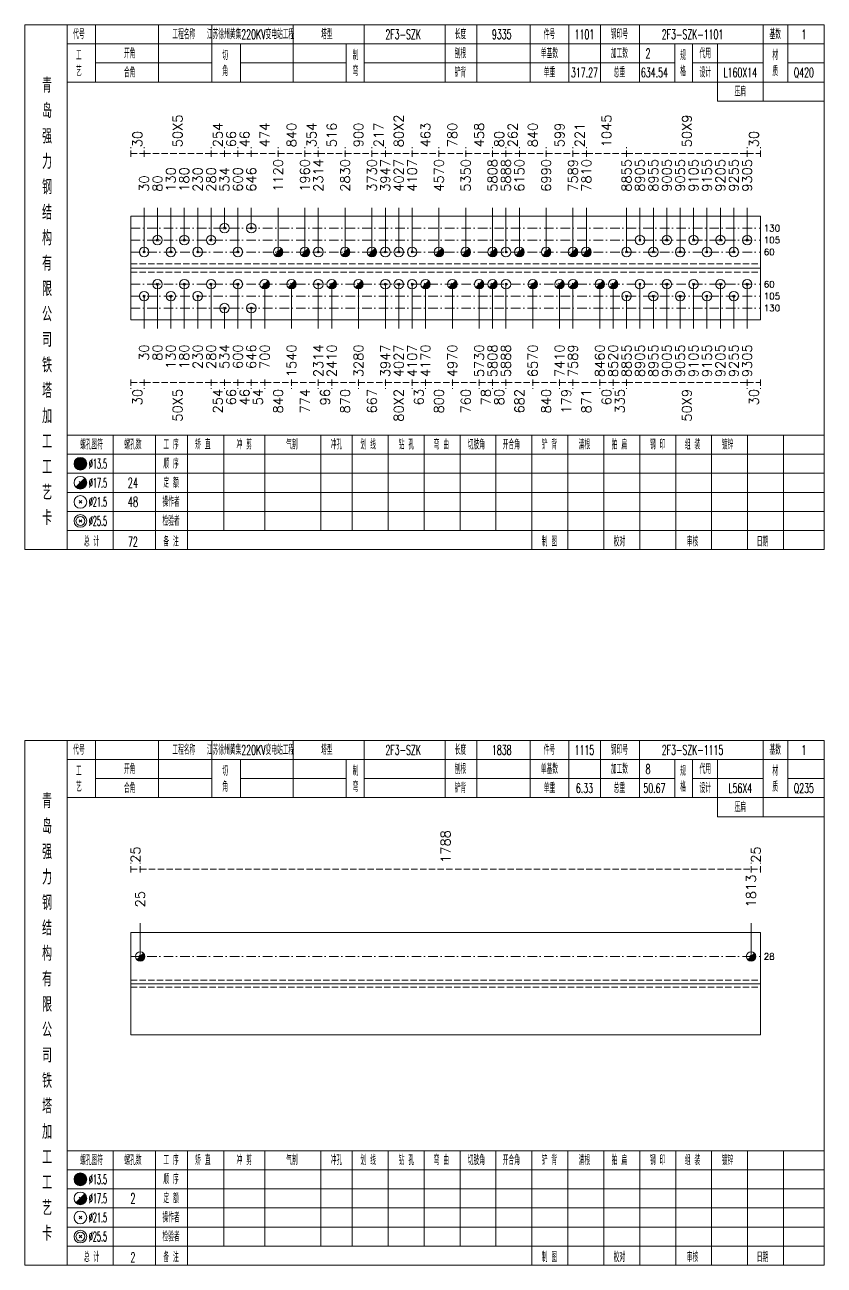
# Model space of a CAD drawing. Extents: x 0 to 4623, y -1159 to 4890.
# Drawn here: x 11.8 to 263.2, y -933.5 to -543.5 of the extents above; entities that cross this region are included whole.
import ezdxf
from ezdxf.enums import TextEntityAlignment as Align

# ---------------------------------------------------------------- set-up
doc = ezdxf.new("R2010")
doc.units = 0
doc.header["$MEASUREMENT"] = 0
doc.linetypes.add('一点画线', pattern=[5.2, 3, -1, 0.2, -1])
doc.linetypes.add('虚线', pattern=[2.75, 2, -0.75])
doc.layers.get('0').update_dxf_attribs({"linetype": 'CONTINUOUS', "lineweight": 25})
for name, color, linetype, lineweight in [('1', 7, 'CONTINUOUS', 25), ('4', 7, 'CONTINUOUS', 25), ('5', 7, 'CONTINUOUS', 25)]:
    doc.layers.add(name, color=color, linetype=linetype, lineweight=lineweight)
doc.styles.get("Standard").update_dxf_attribs({"font": 'simplex.shx', "width": 0.7, "height": 3, "bigfont": 'gbhzfs.shx'})

# ---------------------------------------------------------------- blocks, each defined once
blk = doc.blocks.new('孔17.5')
at = {"layer": '5', "color": 7, "linetype": 'Continuous', "lineweight": 13}
for p, q in [((-0.707, -0.707), (0.707, 0.707)), ((-0.2, 0.2), (0.2, -0.2))]:
    blk.add_line(p, q, dxfattribs=at)
blk.add_circle((0, 0), 1, dxfattribs=at)
for radius in [0.9, 0.8, 0.7, 0.6, 0.5, 0.4, 0.3, 0.2, 0.1]:
    blk.add_arc((0, 0), radius, 225, 45, dxfattribs=at)
blk = doc.blocks.new('孔21.5')
at = {"layer": '5', "color": 7, "linetype": 'Continuous', "lineweight": 13}
for p, q in [((-0.2, -0.2), (0.2, 0.2)), ((-0.2, 0.2), (0.2, -0.2))]:
    blk.add_line(p, q, dxfattribs=at)
blk.add_circle((0, 0), 1, dxfattribs=at)

msp = doc.modelspace()

# ---------------------------------------------------------------- linework, layer by layer
at = {"color": 8, "linetype": '虚线', "lineweight": 9}
for p, q in [((45.109, -585.011), (45.109, -582.011)), ((45.109, -584.011), (49.324, -584.011)), ((49.324, -585.011), (49.324, -582.011)), ((49.324, -585.011), (49.324, -582.011)), ((49.324, -584.011), (70.399, -584.011)), ((70.399, -585.011), (70.399, -582.011)), ((70.399, -585.011), (70.399, -582.011)), ((70.399, -584.011), (74.614, -584.011)), ((74.614, -585.011), (74.614, -582.011)), ((74.614, -585.011), (74.614, -582.011)), ((74.614, -584.011), (78.828, -584.011)), ((78.828, -585.011), (78.828, -582.011)), ((78.828, -585.011), (78.828, -582.011)), ((78.828, -584.011), (83.043, -584.011)), ((83.043, -585.011), (83.043, -582.011)), ((83.043, -585.011), (83.043, -582.011)), ((83.043, -584.011), (91.473, -584.011)), ((91.473, -585.011), (91.473, -582.011)), ((91.473, -585.011), (91.473, -582.011)), ((91.473, -584.011), (99.903, -584.011)), ((99.903, -585.011), (99.903, -582.011)), ((99.903, -585.011), (99.903, -582.011)), ((99.903, -584.011), (104.118, -584.011)), ((104.118, -585.011), (104.118, -582.011)), ((104.118, -585.011), (104.118, -582.011)), ((104.118, -584.011), (112.548, -584.011)), ((112.548, -585.011), (112.548, -582.011)), ((112.548, -585.011), (112.548, -582.011)), ((112.548, -584.011), (120.977, -584.011)), ((120.977, -585.011), (120.977, -582.011)), ((120.977, -585.011), (120.977, -582.011)), ((120.977, -584.011), (125.192, -584.011)), ((125.192, -585.011), (125.192, -582.011)), ((125.192, -585.011), (125.192, -582.011)), ((125.192, -584.011), (133.622, -584.011)), ((133.622, -585.011), (133.622, -582.011)), ((133.622, -585.011), (133.622, -582.011)), ((133.622, -584.011), (142.052, -584.011)), ((142.052, -585.011), (142.052, -582.011)), ((142.052, -585.011), (142.052, -582.011)), ((142.052, -584.011), (150.482, -584.011)), ((150.482, -585.011), (150.482, -582.011)), ((150.482, -585.011), (150.482, -582.011)), ((150.482, -584.011), (158.911, -584.011)), ((158.911, -585.011), (158.911, -582.011)), ((158.911, -585.011), (158.911, -582.011)), ((158.911, -584.011), (163.126, -584.011)), ((163.126, -585.011), (163.126, -582.011)), ((163.126, -585.011), (163.126, -582.011)), ((163.126, -584.011), (167.341, -584.011)), ((167.341, -585.011), (167.341, -582.011)), ((167.341, -585.011), (167.341, -582.011)), ((167.341, -584.011), (175.771, -584.011)), ((175.771, -585.011), (175.771, -582.011)), ((175.771, -585.011), (175.771, -582.011)), ((175.771, -584.011), (184.201, -584.011)), ((184.201, -585.011), (184.201, -582.011)), ((184.201, -585.011), (184.201, -582.011)), ((184.201, -584.011), (188.416, -584.011)), ((188.416, -585.011), (188.416, -582.011)), ((188.416, -585.011), (188.416, -582.011)), ((188.416, -584.011), (201.06, -584.011)), ((201.06, -585.011), (201.06, -582.011)), ((201.06, -585.011), (201.06, -582.011)), ((201.06, -584.011), (238.994, -584.011)), ((238.994, -585.011), (238.994, -582.011)), ((238.994, -585.011), (238.994, -582.011)), ((238.994, -584.011), (243.209, -584.011)), ((243.209, -585.011), (243.209, -582.011)), ((45.109, -655.011), (45.109, -658.011)), ((49.324, -655.011), (49.324, -658.011)), ((49.324, -655.011), (49.324, -658.011)), ((70.399, -655.011), (70.399, -658.011)), ((70.399, -655.011), (70.399, -658.011)), ((74.614, -655.011), (74.614, -658.011)), ((74.614, -655.011), (74.614, -658.011)), ((78.828, -655.011), (78.828, -658.011)), ((78.828, -655.011), (78.828, -658.011)), ((83.043, -655.011), (83.043, -658.011)), ((83.043, -655.011), (83.043, -658.011)), ((87.258, -655.011), (87.258, -658.011)), ((87.258, -655.011), (87.258, -658.011)), ((95.688, -655.011), (95.688, -658.011)), ((95.688, -655.011), (95.688, -658.011)), ((104.118, -655.011), (104.118, -658.011)), ((104.118, -655.011), (104.118, -658.011)), ((108.333, -655.011), (108.333, -658.011)), ((108.333, -655.011), (108.333, -658.011)), ((116.762, -655.011), (116.762, -658.011)), ((116.762, -655.011), (116.762, -658.011)), ((125.192, -655.011), (125.192, -658.011)), ((125.192, -655.011), (125.192, -658.011)), ((133.622, -655.011), (133.622, -658.011)), ((133.622, -655.011), (133.622, -658.011)), ((137.837, -655.011), (137.837, -658.011)), ((137.837, -655.011), (137.837, -658.011)), ((146.267, -655.011), (146.267, -658.011)), ((146.267, -655.011), (146.267, -658.011)), ((154.696, -655.011), (154.696, -658.011)), ((154.696, -655.011), (154.696, -658.011)), ((158.911, -655.011), (158.911, -658.011)), ((158.911, -655.011), (158.911, -658.011)), ((163.126, -655.011), (163.126, -658.011)), ((163.126, -655.011), (163.126, -658.011)), ((171.556, -655.011), (171.556, -658.011)), ((171.556, -655.011), (171.556, -658.011)), ((179.986, -655.011), (179.986, -658.011)), ((179.986, -655.011), (179.986, -658.011)), ((184.201, -655.011), (184.201, -658.011)), ((184.201, -655.011), (184.201, -658.011)), ((192.631, -655.011), (192.631, -658.011)), ((192.631, -655.011), (192.631, -658.011)), ((196.845, -655.011), (196.845, -658.011)), ((196.845, -655.011), (196.845, -658.011)), ((201.06, -655.011), (201.06, -658.011)), ((201.06, -655.011), (201.06, -658.011)), ((238.994, -655.011), (238.994, -658.011)), ((238.994, -655.011), (238.994, -658.011)), ((243.209, -655.011), (243.209, -658.011)), ((45.109, -656.011), (49.324, -656.011)), ((49.324, -656.011), (70.399, -656.011)), ((70.399, -656.011), (74.614, -656.011)), ((74.614, -656.011), (78.828, -656.011)), ((78.828, -656.011), (83.043, -656.011)), ((83.043, -656.011), (87.258, -656.011)), ((87.258, -656.011), (95.688, -656.011)), ((95.688, -656.011), (104.118, -656.011)), ((104.118, -656.011), (108.333, -656.011)), ((108.333, -656.011), (116.762, -656.011)), ((116.762, -656.011), (125.192, -656.011)), ((125.192, -656.011), (133.622, -656.011)), ((133.622, -656.011), (137.837, -656.011)), ((137.837, -656.011), (146.267, -656.011)), ((146.267, -656.011), (154.696, -656.011)), ((154.696, -656.011), (158.911, -656.011)), ((158.911, -656.011), (163.126, -656.011)), ((163.126, -656.011), (171.556, -656.011)), ((171.556, -656.011), (179.986, -656.011)), ((179.986, -656.011), (184.201, -656.011)), ((184.201, -656.011), (192.631, -656.011)), ((192.631, -656.011), (196.845, -656.011)), ((196.845, -656.011), (201.06, -656.011)), ((201.06, -656.011), (238.994, -656.011)), ((238.994, -656.011), (243.209, -656.011)), ((45.109, -810.011), (45.109, -807.011)), ((48.109, -810.011), (48.109, -807.011)), ((48.109, -810.011), (48.109, -807.011)), ((240.209, -810.011), (240.209, -807.011)), ((240.209, -810.011), (240.209, -807.011)), ((243.209, -810.011), (243.209, -807.011)), ((45.109, -809.011), (48.109, -809.011)), ((48.109, -809.011), (240.209, -809.011)), ((240.209, -809.011), (243.209, -809.011))]:
    msp.add_line(p, q, dxfattribs=at)
at = {"color": 7, "linetype": 'Continuous', "lineweight": 18}
for p, q in [((45.109, -603.698), (45.109, -636.323)), ((45.109, -603.698), (243.209, -603.698)), ((243.209, -603.698), (243.209, -636.323)), ((45.109, -620.011), (243.209, -620.011)), ((45.109, -828.939), (45.109, -861.082)), ((45.109, -828.939), (243.209, -828.939)), ((243.209, -828.939), (243.209, -861.082)), ((45.109, -845.011), (243.209, -845.011))]:
    msp.add_line(p, q, dxfattribs=at)
at = {"color": 7, "linetype": 'Continuous', "lineweight": 13}
for p, q in [((49.324, -614.948), (49.324, -601.011)), ((53.539, -611.198), (53.539, -601.011)), ((57.754, -614.948), (57.754, -601.011)), ((61.969, -611.198), (61.969, -601.011)), ((66.184, -614.948), (66.184, -601.011)), ((70.399, -611.198), (70.399, -601.011)), ((74.614, -607.448), (74.614, -601.011)), ((78.828, -614.948), (78.828, -601.011)), ((83.043, -607.448), (83.043, -601.011)), ((91.473, -614.948), (91.473, -601.011)), ((99.903, -614.948), (99.903, -601.011)), ((104.118, -614.948), (104.118, -601.011)), ((112.548, -614.948), (112.548, -601.011)), ((120.977, -614.948), (120.977, -601.011)), ((125.192, -614.948), (125.192, -601.011)), ((129.407, -614.948), (129.407, -601.011)), ((133.622, -614.948), (133.622, -601.011)), ((142.052, -614.948), (142.052, -601.011)), ((150.482, -614.948), (150.482, -601.011)), ((158.911, -614.948), (158.911, -601.011)), ((163.126, -614.948), (163.126, -601.011)), ((167.341, -614.948), (167.341, -601.011)), ((175.771, -614.948), (175.771, -601.011)), ((184.201, -614.948), (184.201, -601.011)), ((188.416, -614.948), (188.416, -601.011)), ((201.06, -614.948), (201.06, -601.011)), ((205.275, -611.198), (205.275, -601.011)), ((209.49, -614.948), (209.49, -601.011)), ((213.705, -611.198), (213.705, -601.011)), ((217.92, -614.948), (217.92, -601.011)), ((222.135, -611.198), (222.135, -601.011)), ((226.35, -614.948), (226.35, -601.011)), ((230.565, -611.198), (230.565, -601.011)), ((234.779, -614.948), (234.779, -601.011)), ((238.994, -611.198), (238.994, -601.011)), ((53.539, -625.073), (53.539, -639.011)), ((61.969, -625.073), (61.969, -639.011)), ((70.399, -625.073), (70.399, -639.011)), ((78.828, -625.073), (78.828, -639.011)), ((87.258, -625.073), (87.258, -639.011)), ((95.688, -625.073), (95.688, -639.011)), ((104.118, -625.073), (104.118, -639.011)), ((108.333, -625.073), (108.333, -639.011)), ((116.762, -625.073), (116.762, -639.011)), ((125.192, -625.073), (125.192, -639.011)), ((129.407, -625.073), (129.407, -639.011)), ((133.622, -625.073), (133.622, -639.011)), ((137.837, -625.073), (137.837, -639.011)), ((146.267, -625.073), (146.267, -639.011)), ((154.696, -625.073), (154.696, -639.011)), ((158.911, -625.073), (158.911, -639.011)), ((163.126, -625.073), (163.126, -639.011)), ((171.556, -625.073), (171.556, -639.011)), ((179.986, -625.073), (179.986, -639.011)), ((184.201, -625.073), (184.201, -639.011)), ((192.631, -625.073), (192.631, -639.011)), ((196.845, -625.073), (196.845, -639.011)), ((205.275, -625.073), (205.275, -639.011)), ((213.705, -625.073), (213.705, -639.011)), ((222.135, -625.073), (222.135, -639.011)), ((230.565, -625.073), (230.565, -639.011)), ((238.994, -625.073), (238.994, -639.011)), ((49.324, -628.823), (49.324, -639.011)), ((57.754, -628.823), (57.754, -639.011)), ((66.184, -628.823), (66.184, -639.011)), ((201.06, -628.823), (201.06, -639.011)), ((209.49, -628.823), (209.49, -639.011)), ((217.92, -628.823), (217.92, -639.011)), ((226.35, -628.823), (226.35, -639.011)), ((234.779, -628.823), (234.779, -639.011)), ((74.614, -632.573), (74.614, -639.011)), ((83.043, -632.573), (83.043, -639.011)), ((48.109, -836.439), (48.109, -826.011)), ((240.209, -836.439), (240.209, -826.011))]:
    msp.add_line(p, q, dxfattribs=at)
at = {"color": 3, "linetype": '一点画线', "lineweight": 13}
for p, q in [((45.109, -607.448), (243.209, -607.448)), ((45.109, -611.198), (243.209, -611.198)), ((45.109, -614.948), (243.209, -614.948)), ((45.109, -625.073), (243.209, -625.073)), ((45.109, -628.823), (243.209, -628.823)), ((45.109, -632.573), (243.209, -632.573)), ((45.109, -836.439), (243.209, -836.439))]:
    msp.add_line(p, q, dxfattribs=at)
at = {"color": 1, "linetype": '虚线', "lineweight": 18}
for p, q in [((45.109, -618.698), (243.209, -618.698)), ((45.109, -621.323), (243.209, -621.323)), ((45.109, -843.939), (243.209, -843.939)), ((45.109, -846.082), (243.209, -846.082))]:
    msp.add_line(p, q, dxfattribs=at)
at = {"layer": '1', "color": 7, "linetype": 'Continuous', "lineweight": 18}
for p, q in [((45.109, -636.323), (243.209, -636.323)), ((45.109, -861.082), (243.209, -861.082))]:
    msp.add_line(p, q, dxfattribs=at)
at = {"layer": '4', "color": 1, "linetype": 'Continuous', "lineweight": 18}
for p, q in [((25.109, -708.511), (25.109, -543.511)), ((34.009, -561.511), (34.009, -543.511)), ((53.809, -561.511), (53.809, -543.511)), ((70.609, -561.511), (70.609, -543.511)), ((96.209, -561.511), (96.209, -543.511)), ((118.509, -561.511), (118.509, -543.511)), ((144.009, -561.511), (144.009, -543.511)), ((154.009, -561.511), (154.009, -543.511)), ((170.709, -561.511), (170.709, -543.511)), ((182.909, -561.511), (182.909, -543.511)), ((192.909, -561.511), (192.909, -543.511)), ((205.109, -561.511), (205.109, -543.511)), ((244.009, -567.511), (244.009, -543.511)), ((251.809, -561.511), (251.809, -543.511)), ((25.109, -549.511), (263.209, -549.511)), ((79.609, -561.511), (79.609, -549.511)), ((112.909, -561.511), (112.909, -549.511)), ((216.209, -561.511), (216.209, -549.511)), ((221.809, -561.511), (221.809, -549.511)), ((229.609, -567.511), (229.609, -549.511)), ((34.009, -555.511), (70.609, -555.511)), ((79.609, -555.511), (112.909, -555.511)), ((118.509, -555.511), (216.209, -555.511)), ((221.809, -555.511), (244.009, -555.511)), ((251.809, -555.511), (263.209, -555.511)), ((25.109, -561.511), (263.209, -561.511)), ((229.609, -567.511), (263.209, -567.511)), ((25.109, -672.511), (263.209, -672.511)), ((39.609, -708.511), (39.609, -672.511)), ((52.909, -708.511), (52.909, -672.511)), ((63.009, -708.511), (63.009, -672.511)), ((74.409, -702.511), (74.409, -672.511)), ((87.309, -702.511), (87.309, -672.511)), ((104.909, -702.511), (104.909, -672.511)), ((114.809, -702.511), (114.809, -672.511)), ((126.109, -702.511), (126.109, -672.511)), ((137.409, -702.511), (137.409, -672.511)), ((148.709, -702.511), (148.709, -672.511)), ((159.909, -702.511), (159.909, -672.511)), ((171.309, -702.511), (171.309, -672.511)), ((182.609, -702.511), (182.609, -672.511)), ((193.909, -702.511), (193.909, -672.511)), ((205.209, -702.511), (205.209, -672.511)), ((216.509, -702.511), (216.509, -672.511)), ((227.809, -702.511), (227.809, -672.511)), ((239.109, -702.511), (239.109, -672.511)), ((250.409, -702.511), (250.409, -672.511)), ((25.109, -678.511), (263.209, -678.511)), ((25.109, -684.511), (263.209, -684.511)), ((25.109, -690.511), (263.209, -690.511)), ((25.109, -696.511), (263.209, -696.511)), ((25.109, -702.511), (263.209, -702.511)), ((171.309, -708.511), (171.309, -702.511)), ((182.609, -708.511), (182.609, -702.511)), ((193.909, -708.511), (193.909, -702.511)), ((205.209, -708.511), (205.209, -702.511)), ((216.509, -708.511), (216.509, -702.511)), ((227.809, -708.511), (227.809, -702.511)), ((239.109, -708.511), (239.109, -702.511)), ((250.409, -708.511), (250.409, -702.511)), ((25.109, -933.511), (25.109, -768.511)), ((34.009, -786.511), (34.009, -768.511)), ((53.809, -786.511), (53.809, -768.511)), ((70.609, -786.511), (70.609, -768.511)), ((96.209, -786.511), (96.209, -768.511)), ((118.509, -786.511), (118.509, -768.511)), ((144.009, -786.511), (144.009, -768.511)), ((154.009, -786.511), (154.009, -768.511)), ((170.709, -786.511), (170.709, -768.511)), ((182.909, -786.511), (182.909, -768.511)), ((192.909, -786.511), (192.909, -768.511)), ((205.109, -786.511), (205.109, -768.511)), ((244.009, -792.511), (244.009, -768.511)), ((251.809, -786.511), (251.809, -768.511)), ((25.109, -774.511), (263.209, -774.511)), ((79.609, -786.511), (79.609, -774.511)), ((112.909, -786.511), (112.909, -774.511)), ((216.209, -786.511), (216.209, -774.511)), ((221.809, -786.511), (221.809, -774.511)), ((229.609, -792.511), (229.609, -774.511)), ((34.009, -780.511), (70.609, -780.511)), ((79.609, -780.511), (112.909, -780.511)), ((118.509, -780.511), (216.209, -780.511)), ((221.809, -780.511), (244.009, -780.511)), ((251.809, -780.511), (263.209, -780.511)), ((25.109, -786.511), (263.209, -786.511)), ((229.609, -792.511), (263.209, -792.511)), ((25.109, -897.511), (263.209, -897.511)), ((39.609, -933.511), (39.609, -897.511)), ((52.909, -933.511), (52.909, -897.511)), ((63.009, -933.511), (63.009, -897.511)), ((74.409, -927.511), (74.409, -897.511)), ((87.309, -927.511), (87.309, -897.511)), ((104.909, -927.511), (104.909, -897.511)), ((114.809, -927.511), (114.809, -897.511)), ((126.109, -927.511), (126.109, -897.511)), ((137.409, -927.511), (137.409, -897.511)), ((148.709, -927.511), (148.709, -897.511)), ((159.909, -927.511), (159.909, -897.511)), ((171.309, -927.511), (171.309, -897.511)), ((182.609, -927.511), (182.609, -897.511)), ((193.909, -927.511), (193.909, -897.511)), ((205.209, -927.511), (205.209, -897.511)), ((216.509, -927.511), (216.509, -897.511)), ((227.809, -927.511), (227.809, -897.511)), ((239.109, -927.511), (239.109, -897.511)), ((250.409, -927.511), (250.409, -897.511)), ((25.109, -903.511), (263.209, -903.511)), ((25.109, -909.511), (263.209, -909.511)), ((25.109, -915.511), (263.209, -915.511)), ((25.109, -921.511), (263.209, -921.511)), ((25.109, -927.511), (263.209, -927.511)), ((171.309, -933.511), (171.309, -927.511)), ((182.609, -933.511), (182.609, -927.511)), ((193.909, -933.511), (193.909, -927.511)), ((205.209, -933.511), (205.209, -927.511)), ((216.509, -933.511), (216.509, -927.511)), ((227.809, -933.511), (227.809, -927.511)), ((239.109, -933.511), (239.109, -927.511)), ((250.409, -933.511), (250.409, -927.511))]:
    msp.add_line(p, q, dxfattribs=at)
at = {"layer": '4', "color": 7, "linetype": 'Continuous', "lineweight": 13}
for p, q in [((29.109, -681.711), (29.509, -681.311)), ((29.509, -681.711), (29.109, -681.311)), ((27.895, -688.925), (30.723, -686.097)), ((28.909, -687.111), (29.709, -687.911)), ((28.909, -693.911), (29.709, -693.111)), ((28.909, -693.111), (29.709, -693.911)), ((28.909, -699.911), (29.709, -699.111)), ((28.909, -699.111), (29.709, -699.911)), ((29.109, -906.711), (29.509, -906.311)), ((29.509, -906.711), (29.109, -906.311)), ((27.895, -913.925), (30.723, -911.097)), ((28.909, -912.111), (29.709, -912.911)), ((28.909, -918.911), (29.709, -918.111)), ((28.909, -918.111), (29.709, -918.911)), ((28.909, -924.911), (29.709, -924.111)), ((28.909, -924.111), (29.709, -924.911))]:
    msp.add_line(p, q, dxfattribs=at)
at = {"layer": '4', "color": 1, "linetype": 'Continuous', "lineweight": 18}
for points in [[(11.809, -543.511), (11.809, -708.511), (263.209, -708.511), (263.209, -543.511)], [(11.809, -768.511), (11.809, -933.511), (263.209, -933.511), (263.209, -768.511)]]:
    msp.add_lwpolyline(points, close=True, dxfattribs=at)
at = {"layer": '4', "color": 7, "linetype": 'Continuous', "lineweight": 13}
for centre, radius in [((29.309, -681.511), 2), ((29.309, -681.511), 1.8), ((29.309, -681.511), 1.6), ((29.309, -681.511), 1.4), ((29.309, -681.511), 1.2), ((29.309, -681.511), 1), ((29.309, -681.511), 0.8), ((29.309, -681.511), 0.6), ((29.309, -681.511), 0.4), ((29.309, -681.511), 0.2), ((29.309, -687.511), 2), ((29.309, -693.511), 2), ((29.309, -699.511), 2), ((29.309, -699.511), 1.4), ((29.309, -906.511), 2), ((29.309, -906.511), 1.8), ((29.309, -906.511), 1.6), ((29.309, -906.511), 1.4), ((29.309, -906.511), 1.2), ((29.309, -906.511), 1), ((29.309, -906.511), 0.8), ((29.309, -906.511), 0.6), ((29.309, -906.511), 0.4), ((29.309, -906.511), 0.2), ((29.309, -912.511), 2), ((29.309, -918.511), 2), ((29.309, -924.511), 2), ((29.309, -924.511), 1.4)]:
    msp.add_circle(centre, radius, dxfattribs=at)
for centre, radius in [((29.309, -687.511), 1.8), ((29.309, -687.511), 1.6), ((29.309, -687.511), 1.4), ((29.309, -687.511), 1.2), ((29.309, -687.511), 1), ((29.309, -687.511), 0.8), ((29.309, -687.511), 0.6), ((29.309, -687.511), 0.4), ((29.309, -687.511), 0.2), ((29.309, -912.511), 1.8), ((29.309, -912.511), 1.6), ((29.309, -912.511), 1.4), ((29.309, -912.511), 1.2), ((29.309, -912.511), 1), ((29.309, -912.511), 0.8), ((29.309, -912.511), 0.6), ((29.309, -912.511), 0.4), ((29.309, -912.511), 0.2)]:
    msp.add_arc(centre, radius, 225, 45, dxfattribs=at)

# ---------------------------------------------------------------- block references
at = {"color": 7, "linetype": 'Continuous', "lineweight": 13, "xscale": 1.5, "yscale": 1.5, "zscale": 1.5}
for name, p in [('孔21.5', (74.614, -607.448)), ('孔21.5', (83.043, -607.448)), ('孔21.5', (53.539, -611.198)), ('孔21.5', (61.969, -611.198)), ('孔21.5', (70.399, -611.198)), ('孔21.5', (205.275, -611.198)), ('孔21.5', (213.705, -611.198)), ('孔21.5', (222.135, -611.198)), ('孔21.5', (230.565, -611.198)), ('孔21.5', (238.994, -611.198)), ('孔21.5', (49.324, -614.948)), ('孔21.5', (57.754, -614.948)), ('孔21.5', (66.184, -614.948)), ('孔21.5', (78.828, -614.948)), ('孔17.5', (91.473, -614.948)), ('孔17.5', (99.903, -614.948)), ('孔21.5', (104.118, -614.948)), ('孔17.5', (112.548, -614.948)), ('孔17.5', (120.977, -614.948)), ('孔21.5', (125.192, -614.948)), ('孔21.5', (129.407, -614.948)), ('孔21.5', (133.622, -614.948)), ('孔17.5', (142.052, -614.948)), ('孔17.5', (150.482, -614.948)), ('孔17.5', (158.911, -614.948)), ('孔21.5', (163.126, -614.948)), ('孔17.5', (167.341, -614.948)), ('孔17.5', (175.771, -614.948)), ('孔17.5', (184.201, -614.948)), ('孔17.5', (188.416, -614.948)), ('孔21.5', (201.06, -614.948)), ('孔21.5', (209.49, -614.948)), ('孔21.5', (217.92, -614.948)), ('孔21.5', (226.35, -614.948)), ('孔21.5', (234.779, -614.948)), ('孔17.5', (48.109, -836.439)), ('孔17.5', (240.209, -836.439))]:
    msp.add_blockref(name, p, dxfattribs=at)
at = {"layer": '1', "color": 7, "linetype": 'Continuous', "lineweight": 13, "xscale": 1.5, "yscale": 1.5, "zscale": 1.5}
for name, p in [('孔21.5', (53.539, -625.073)), ('孔21.5', (61.969, -625.073)), ('孔21.5', (70.399, -625.073)), ('孔21.5', (78.828, -625.073)), ('孔17.5', (87.258, -625.073)), ('孔17.5', (95.688, -625.073)), ('孔21.5', (104.118, -625.073)), ('孔17.5', (108.333, -625.073)), ('孔17.5', (116.762, -625.073)), ('孔21.5', (125.192, -625.073)), ('孔21.5', (129.407, -625.073)), ('孔21.5', (133.622, -625.073)), ('孔17.5', (137.837, -625.073)), ('孔17.5', (146.267, -625.073)), ('孔17.5', (154.696, -625.073)), ('孔17.5', (158.911, -625.073)), ('孔21.5', (163.126, -625.073)), ('孔17.5', (171.556, -625.073)), ('孔17.5', (179.986, -625.073)), ('孔17.5', (184.201, -625.073)), ('孔17.5', (192.631, -625.073)), ('孔17.5', (196.845, -625.073)), ('孔21.5', (205.275, -625.073)), ('孔21.5', (213.705, -625.073)), ('孔21.5', (222.135, -625.073)), ('孔21.5', (230.565, -625.073)), ('孔21.5', (238.994, -625.073)), ('孔21.5', (49.324, -628.823)), ('孔21.5', (57.754, -628.823)), ('孔21.5', (66.184, -628.823)), ('孔21.5', (201.06, -628.823)), ('孔21.5', (209.49, -628.823)), ('孔21.5', (217.92, -628.823)), ('孔21.5', (226.35, -628.823)), ('孔21.5', (234.779, -628.823)), ('孔21.5', (74.614, -632.573)), ('孔21.5', (83.043, -632.573))]:
    msp.add_blockref(name, p, dxfattribs=at)

# ---------------------------------------------------------------- texts
at = {"color": 8, "linetype": 'Continuous', "lineweight": 9}
for s, p in [('50X5', (59.861, -582.011)), ('80X2', (129.407, -582.011)), ('1045', (194.738, -582.011)), ('50X9', (220.027, -582.011)), ('254', (72.506, -582.011)), ('474', (87.258, -582.011)), ('840', (95.688, -582.011)), ('354', (102.01, -582.011)), ('516', (108.333, -582.011)), ('900', (116.762, -582.011)), ('217', (123.085, -582.011)), ('463', (137.837, -582.011)), ('780', (146.267, -582.011)), ('458', (154.696, -582.011)), ('262', (165.234, -582.011)), ('840', (171.556, -582.011)), ('599', (179.986, -582.011)), ('221', (186.308, -582.011)), ('30', (47.217, -582.011)), ('66', (76.721, -582.011)), ('46', (80.936, -582.011)), ('80', (161.019, -582.011)), ('30', (241.102, -582.011)), ('1788', (144.159, -807.011)), ('25', (46.609, -807.011)), ('25', (241.709, -807.011))]:
    msp.add_text(s, height=3, rotation=90, dxfattribs=at).set_placement(p, align=Align.MIDDLE_LEFT)
at = {"color": 7, "linetype": 'Continuous', "lineweight": 13}
for s, p in [('130', (57.754, -596.011)), ('180', (61.969, -596.011)), ('230', (66.184, -596.011)), ('280', (70.399, -596.011)), ('534', (74.614, -596.011)), ('600', (78.828, -596.011)), ('646', (83.043, -596.011)), ('1120', (91.473, -596.011)), ('1960', (99.903, -596.011)), ('2314', (104.118, -596.011)), ('2830', (112.548, -596.011)), ('3730', (120.977, -596.011)), ('3947', (125.192, -596.011)), ('4027', (129.407, -596.011)), ('4107', (133.622, -596.011)), ('4570', (142.052, -596.011)), ('5350', (150.482, -596.011)), ('5808', (158.911, -596.011)), ('5888', (163.126, -596.011)), ('6150', (167.341, -596.011)), ('6990', (175.771, -596.011)), ('7589', (184.201, -596.011)), ('7810', (188.416, -596.011)), ('8855', (201.06, -596.011)), ('8905', (205.275, -596.011)), ('8955', (209.49, -596.011)), ('9005', (213.705, -596.011)), ('9055', (217.92, -596.011)), ('9105', (222.135, -596.011)), ('9155', (226.35, -596.011)), ('9205', (230.565, -596.011)), ('9255', (234.779, -596.011)), ('9305', (238.994, -596.011)), ('30', (49.324, -596.011)), ('80', (53.539, -596.011)), ('1813', (240.209, -821.011)), ('25', (48.109, -821.011))]:
    msp.add_text(s, height=3, rotation=90, dxfattribs=at).set_placement(p, align=Align.MIDDLE_LEFT)
for s, p in [('130', (244.209, -607.448)), ('105', (244.209, -611.198)), ('60', (244.209, -614.948)), ('60', (244.209, -625.073)), ('105', (244.209, -628.823)), ('130', (244.209, -632.573)), ('28', (244.209, -836.439))]:
    msp.add_text(s, height=2, dxfattribs=at).set_placement(p, align=Align.MIDDLE_LEFT)
at = {"color": 8, "linetype": 'Continuous', "lineweight": 9}
for s, p in [('30', (47.217, -658.011)), ('50X5', (59.861, -658.011)), ('254', (72.506, -658.011)), ('66', (76.721, -658.011)), ('46', (80.936, -658.011)), ('54', (85.151, -658.011)), ('840', (91.473, -658.011)), ('774', (99.903, -658.011)), ('96', (106.225, -658.011)), ('870', (112.548, -658.011)), ('667', (120.977, -658.011)), ('80X2', (129.407, -658.011)), ('63', (135.729, -658.011)), ('800', (142.052, -658.011)), ('760', (150.482, -658.011)), ('78', (156.804, -658.011)), ('80', (161.019, -658.011)), ('682', (167.341, -658.011)), ('840', (175.771, -658.011)), ('179', (182.093, -658.011)), ('60', (194.738, -658.011)), ('335', (198.953, -658.011)), ('50X9', (220.027, -658.011)), ('30', (241.102, -658.011)), ('871', (188.416, -658.011))]:
    msp.add_text(s, height=3, rotation=90, dxfattribs=at).set_placement(p, align=Align.MIDDLE_RIGHT)
at = {"layer": '1', "color": 7, "linetype": 'Continuous', "lineweight": 13}
for s, p in [('30', (49.324, -644.011)), ('80', (53.539, -644.011)), ('130', (57.754, -644.011)), ('180', (61.969, -644.011)), ('230', (66.184, -644.011)), ('280', (70.399, -644.011)), ('534', (74.614, -644.011)), ('600', (78.828, -644.011)), ('646', (83.043, -644.011)), ('700', (87.258, -644.011)), ('1540', (95.688, -644.011)), ('2314', (104.118, -644.011)), ('2410', (108.333, -644.011)), ('3280', (116.762, -644.011)), ('3947', (125.192, -644.011)), ('4027', (129.407, -644.011)), ('4107', (133.622, -644.011)), ('4170', (137.837, -644.011)), ('4970', (146.267, -644.011)), ('5730', (154.696, -644.011)), ('5808', (158.911, -644.011)), ('5888', (163.126, -644.011)), ('6570', (171.556, -644.011)), ('7410', (179.986, -644.011)), ('7589', (184.201, -644.011)), ('8460', (192.631, -644.011)), ('8520', (196.845, -644.011)), ('8855', (201.06, -644.011)), ('8905', (205.275, -644.011)), ('8955', (209.49, -644.011)), ('9005', (213.705, -644.011)), ('9055', (217.92, -644.011)), ('9105', (222.135, -644.011)), ('9155', (226.35, -644.011)), ('9205', (230.565, -644.011)), ('9255', (234.779, -644.011)), ('9305', (238.994, -644.011))]:
    msp.add_text(s, height=3, rotation=90, dxfattribs=at).set_placement(p, align=Align.MIDDLE_RIGHT)
at = {"layer": '4', "color": 1, "linetype": 'Continuous', "lineweight": 13}
for s, height, width, p in [('代号', 3, 0.6, (28.809, -546.511)), ('工程名称', 3, 0.6, (61.809, -546.511)), ('江苏徐州黄集220KV变电站工程', 3, 0.6, (82.809, -546.511)), ('塔型', 3, 0.6, (106.809, -546.511)), ('2F3-SZK', 3, 0.6, (130.809, -546.511)), ('长度', 3, 0.6, (148.809, -546.511)), ('9335', 3, 0.6, (161.809, -546.511)), ('件号', 3, 0.6, (176.809, -546.511)), ('1101', 3, 0.6, (187.809, -546.511)), ('钢印号', 3, 0.6, (198.809, -546.511)), ('2F3-SZK-1101', 3, 0.6, (221.809, -546.511)), ('基数', 3, 0.6, (247.809, -546.511)), ('1', 3, 0.6, (256.809, -546.511)), ('工', 3, 0.6, (28.809, -553.111)), ('开角', 3, 0.6, (44.809, -552.511)), ('切', 3, 0.6, (74.809, -553.111)), ('制', 3, 0.6, (115.809, -553.111)), ('刨根', 3, 0.6, (148.809, -552.511)), ('单基数', 3, 0.6, (176.809, -552.511)), ('加工数', 3, 0.6, (198.809, -552.511)), ('2', 3, 0.6, (207.809, -552.511)), ('规', 3, 0.6, (218.809, -553.111)), ('代用', 3, 0.6, (225.809, -552.511)), ('材', 3, 0.6, (247.809, -553.111)), ('艺', 3, 0.6, (28.809, -558.111)), ('合角', 3, 0.6, (44.809, -558.511)), ('角', 3, 0.6, (74.809, -558.111)), ('弯', 3, 0.6, (115.809, -558.111)), ('铲背', 3, 0.6, (148.809, -558.511)), ('单重', 3, 0.6, (176.809, -558.511)), ('317.27', 3, 0.6, (187.809, -558.511)), ('总重', 3, 0.6, (198.809, -558.511)), ('634.54', 3, 0.6, (209.809, -558.511)), ('格', 3, 0.6, (218.809, -558.111)), ('设计', 3, 0.6, (225.809, -558.511)), ('L160X14', 3, 0.6, (236.809, -558.511)), ('质', 3, 0.6, (247.809, -558.111)), ('Q420', 3, 0.6, (256.809, -558.511)), ('青', 4.6, 0.8, (18.809, -562.511)), ('压扁', 3, 0.6, (236.809, -564.511)), ('岛', 4.6, 0.8, (18.809, -570.511)), ('强', 4.6, 0.8, (18.809, -578.511)), ('力', 4.6, 0.8, (18.809, -586.511)), ('钢', 4.6, 0.8, (18.809, -594.511)), ('结', 4.6, 0.8, (18.809, -602.511)), ('构', 4.6, 0.8, (18.809, -610.511)), ('有', 4.6, 0.8, (18.809, -618.511)), ('限', 4.6, 0.8, (18.809, -626.511)), ('公', 4.6, 0.8, (18.809, -634.511)), ('司', 4.6, 0.8, (18.809, -642.511)), ('铁', 4.6, 0.8, (18.809, -650.511)), ('塔', 4.6, 0.8, (18.809, -658.511)), ('加', 4.6, 0.8, (18.809, -666.511)), ('工', 4.6, 0.8, (18.809, -674.511)), ('螺孔图符', 3, 0.6, (32.809, -675.511)), ('螺孔数', 3, 0.6, (45.809, -675.511)), ('工 序', 3, 0.6, (57.809, -675.511)), ('矫 直', 3, 0.6, (67.809, -675.511)), ('冲 剪', 3, 0.6, (80.809, -675.511)), ('气割', 3, 0.6, (95.809, -675.511)), ('冲孔', 3, 0.6, (109.809, -675.511)), ('划 线', 3, 0.6, (119.809, -675.511)), ('钻 孔', 3, 0.6, (131.809, -675.511)), ('弯 曲', 3, 0.6, (142.809, -675.511)), ('切肢角', 3, 0.6, (153.809, -675.511)), ('开合角', 3, 0.6, (164.809, -675.511)), ('铲 背', 3, 0.6, (176.809, -675.511)), ('清根', 3, 0.6, (187.809, -675.511)), ('拍 扁', 3, 0.6, (198.809, -675.511)), ('钢 印', 3, 0.6, (210.809, -675.511)), ('组 装', 3, 0.6, (221.809, -675.511)), ('镀锌', 3, 0.6, (232.809, -675.511)), ('工', 4.6, 0.8, (18.809, -682.511)), ('%%C13.5', 3, 0.5, (34.809, -681.511)), ('顺 序', 3, 0.6, (57.809, -681.511)), ('%%C17.5', 3, 0.5, (34.809, -687.511)), ('24', 3.2, 0.6, (45.809, -687.511)), ('定 额', 3, 0.6, (57.809, -687.511)), ('艺', 4.6, 0.8, (18.809, -690.511)), ('%%C21.5', 3, 0.5, (34.809, -693.511)), ('48', 3.2, 0.6, (45.809, -693.511)), ('操作者', 3, 0.6, (57.809, -693.511)), ('卡', 4.6, 0.8, (18.809, -698.511)), ('%%C25.5', 3, 0.5, (34.809, -699.511)), ('检验者', 3, 0.6, (57.809, -699.511)), ('总 计', 3, 0.6, (32.809, -706.011)), ('72', 3, 0.6, (45.809, -706.011)), ('备 注', 3, 0.6, (57.809, -706.011)), ('制 图', 3, 0.6, (176.809, -706.011)), ('校对', 3, 0.6, (198.809, -706.011)), ('审核', 3, 0.6, (221.809, -706.011)), ('日期', 3, 0.6, (243.809, -706.011)), ('代号', 3, 0.6, (28.809, -771.511)), ('工程名称', 3, 0.6, (61.809, -771.511)), ('江苏徐州黄集220KV变电站工程', 3, 0.6, (82.809, -771.511)), ('塔型', 3, 0.6, (106.809, -771.511)), ('2F3-SZK', 3, 0.6, (130.809, -771.511)), ('长度', 3, 0.6, (148.809, -771.511)), ('1838', 3, 0.6, (161.809, -771.511)), ('件号', 3, 0.6, (176.809, -771.511)), ('1115', 3, 0.6, (187.809, -771.511)), ('钢印号', 3, 0.6, (198.809, -771.511)), ('2F3-SZK-1115', 3, 0.6, (221.809, -771.511)), ('基数', 3, 0.6, (247.809, -771.511)), ('1', 3, 0.6, (256.809, -771.511)), ('开角', 3, 0.6, (44.809, -777.511)), ('刨根', 3, 0.6, (148.809, -777.511)), ('单基数', 3, 0.6, (176.809, -777.511)), ('加工数', 3, 0.6, (198.809, -777.511)), ('8', 3, 0.6, (207.809, -777.511)), ('代用', 3, 0.6, (225.809, -777.511)), ('工', 3, 0.6, (28.809, -778.111)), ('切', 3, 0.6, (74.809, -778.111)), ('制', 3, 0.6, (115.809, -778.111)), ('规', 3, 0.6, (218.809, -778.111)), ('材', 3, 0.6, (247.809, -778.111)), ('艺', 3, 0.6, (28.809, -783.111)), ('合角', 3, 0.6, (44.809, -783.511)), ('角', 3, 0.6, (74.809, -783.111)), ('弯', 3, 0.6, (115.809, -783.111)), ('铲背', 3, 0.6, (148.809, -783.511)), ('单重', 3, 0.6, (176.809, -783.511)), ('6.33', 3, 0.6, (187.809, -783.511)), ('总重', 3, 0.6, (198.809, -783.511)), ('50.67', 3, 0.6, (209.809, -783.511)), ('格', 3, 0.6, (218.809, -783.111)), ('设计', 3, 0.6, (225.809, -783.511)), ('L56X4', 3, 0.6, (236.809, -783.511)), ('质', 3, 0.6, (247.809, -783.111)), ('Q235', 3, 0.6, (256.809, -783.511)), ('青', 4.6, 0.8, (18.809, -787.511)), ('压扁', 3, 0.6, (236.809, -789.511)), ('岛', 4.6, 0.8, (18.809, -795.511)), ('强', 4.6, 0.8, (18.809, -803.511)), ('力', 4.6, 0.8, (18.809, -811.511)), ('钢', 4.6, 0.8, (18.809, -819.511)), ('结', 4.6, 0.8, (18.809, -827.511)), ('构', 4.6, 0.8, (18.809, -835.511)), ('有', 4.6, 0.8, (18.809, -843.511)), ('限', 4.6, 0.8, (18.809, -851.511)), ('公', 4.6, 0.8, (18.809, -859.511)), ('司', 4.6, 0.8, (18.809, -867.511)), ('铁', 4.6, 0.8, (18.809, -875.511)), ('塔', 4.6, 0.8, (18.809, -883.511)), ('加', 4.6, 0.8, (18.809, -891.511)), ('工', 4.6, 0.8, (18.809, -899.511)), ('螺孔图符', 3, 0.6, (32.809, -900.511)), ('螺孔数', 3, 0.6, (45.809, -900.511)), ('工 序', 3, 0.6, (57.809, -900.511)), ('矫 直', 3, 0.6, (67.809, -900.511)), ('冲 剪', 3, 0.6, (80.809, -900.511)), ('气割', 3, 0.6, (95.809, -900.511)), ('冲孔', 3, 0.6, (109.809, -900.511)), ('划 线', 3, 0.6, (119.809, -900.511)), ('钻 孔', 3, 0.6, (131.809, -900.511)), ('弯 曲', 3, 0.6, (142.809, -900.511)), ('切肢角', 3, 0.6, (153.809, -900.511)), ('开合角', 3, 0.6, (164.809, -900.511)), ('铲 背', 3, 0.6, (176.809, -900.511)), ('清根', 3, 0.6, (187.809, -900.511)), ('拍 扁', 3, 0.6, (198.809, -900.511)), ('钢 印', 3, 0.6, (210.809, -900.511)), ('组 装', 3, 0.6, (221.809, -900.511)), ('镀锌', 3, 0.6, (232.809, -900.511)), ('顺 序', 3, 0.6, (57.809, -906.511)), ('工', 4.6, 0.8, (18.809, -907.511)), ('%%C13.5', 3, 0.5, (34.809, -906.511)), ('%%C17.5', 3, 0.5, (34.809, -912.511)), ('2', 3.2, 0.6, (45.809, -912.511)), ('定 额', 3, 0.6, (57.809, -912.511)), ('艺', 4.6, 0.8, (18.809, -915.511)), ('%%C21.5', 3, 0.5, (34.809, -918.511)), ('操作者', 3, 0.6, (57.809, -918.511)), ('卡', 4.6, 0.8, (18.809, -923.511)), ('%%C25.5', 3, 0.5, (34.809, -924.511)), ('检验者', 3, 0.6, (57.809, -924.511)), ('总 计', 3, 0.6, (32.809, -931.011)), ('2', 3, 0.6, (45.809, -931.011)), ('备 注', 3, 0.6, (57.809, -931.011)), ('制 图', 3, 0.6, (176.809, -931.011)), ('校对', 3, 0.6, (198.809, -931.011)), ('审核', 3, 0.6, (221.809, -931.011)), ('日期', 3, 0.6, (243.809, -931.011))]:
    msp.add_text(s, height=height, dxfattribs=dict(at, width=width)).set_placement(p, align=Align.MIDDLE_CENTER)

doc.saveas('drawing.dxf')
